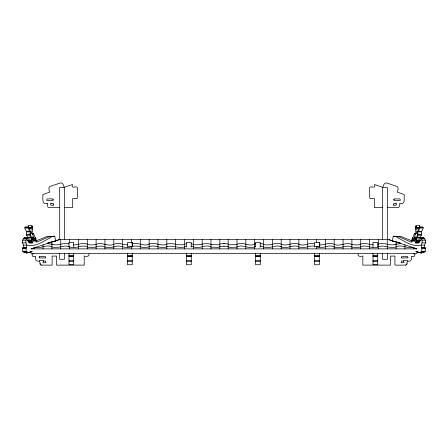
<?xml version="1.0" encoding="UTF-8"?>
<svg xmlns="http://www.w3.org/2000/svg" width="448" height="448" viewBox="0 0 448 448"><rect width="100%" height="100%" fill="white"/><g stroke="black" fill="none" stroke-linecap="round" stroke-linejoin="round"><path stroke-width="0.67" d="M358.086 253.865C357.325 256.855 360.791 256.519 362.869 256.077L362.824 265.087L390.432 265.132L390.432 256.077L394.929 256.077L394.929 265.132L405.731 265.093L406.818 264.387L407.053 262.545A2.514 2.514 0 0 1 407.064 262.315L407.467 260.635L403.687 260.635L403.704 261.531C405.35 263.138 402.069 262.797 401.162 262.685A1.826 1.826 0 0 1 401.078 262.422L401.279 261.783A2.1 2.1 0 0 1 401.425 261.638L401.509 261.044L403.704 261.044M43.333 261.044L43.327 261.531C41.686 263.138 44.968 262.797 45.875 262.685A1.826 1.826 0 0 0 45.959 262.422L45.758 261.783A2.1 2.1 0 0 0 45.606 261.638L45.578 261.061L43.333 261.044L43.344 260.635L39.564 260.635L39.564 261.044M50.932 203.498L50.932 203.986C48.782 205.576 54.656 206.007 53.357 204.238A2.1 2.1 0 0 0 53.211 204.092L53.178 203.521L50.932 203.498L50.943 203.09M27.569 238.106C27.877 235.894 24.976 234.287 26.986 231.846C25.99 230.558 24.287 228.838 25.11 226.89L28.599 226.912C29.809 229.712 31.651 229.102 31.69 226.257C33.762 224.605 31.702 231.734 32.127 233.24L32.788 233.94L33.594 233.554M29.669 242.894L32.43 242.894L32.519 242.346L31.052 239.714L31.052 236.757L29.837 235.066L30.414 231.616L29.058 230.261L28.358 228.01L28.599 226.912M29.064 242.67L28.756 241.36L27.854 240.514L31.304 240.514M27.401 240.358L28.778 240.358L29.187 239.798L28.969 238.224L28.403 237.815L27.602 237.961C25.34 239.624 25.463 243.018 27.042 245.112L26.527 247.716L22.792 247.839L22.725 251.238L23.335 251.905L24.842 252.409L28.291 252.409L32.396 251.619M26.527 247.716L26.046 248.382L26.169 251.238L26.785 251.905L28.291 252.409M55.754 241.55L54.757 236.18L48.474 236.998L36.876 242.077L36.086 241.931C37.626 240.262 35.224 239.618 35.907 238.336L35.129 237.362M394.1 199.45L394.106 198.901L399.918 198.901L400.288 200.06A3.69 3.69 0 0 1 400.282 200.39L393.82 200.413A3.41 3.41 0 0 1 393.809 200.11L393.943 199.612A0.997 0.997 0 0 1 394.1 199.45A0.974 0.974 0 0 0 393.904 199.668M418.331 242.894L415.57 242.894L415.481 242.346L416.948 239.714L416.948 236.757L418.163 235.066L417.586 231.616L418.942 230.261L419.642 228.01L419.44 226.89L418.723 228.06L417.06 228.995L416.427 226.509L415.856 225.809L415.279 227.875L415.918 230.748L415.873 233.24L415.212 233.94L414.406 233.554M420.431 238.106C420.106 235.889 423.035 234.287 421.014 231.846C422.01 230.558 423.713 228.838 422.89 226.89L419.401 226.912M414.54 236.242C414.826 234.69 416.937 233.626 416.158 231.689A5.169 3.522 -90 0 0 416.058 231.286M411.796 256.67L414.35 256.441L414.954 254.716A0.711 0.711 0 0 0 414.977 254.274L413.392 253.506M415.604 251.619L419.709 252.409L423.158 252.409L424.665 251.905L425.275 251.238L425.208 247.839L421.473 247.716L420.958 245.112C422.537 243.018 422.66 239.624 420.398 237.961L419.597 237.815L419.031 238.224L418.813 239.798L419.222 240.358L420.599 240.358M425.208 247.839L424.659 247.33L424.407 245.112C425.986 243.018 426.104 239.624 423.847 237.961L419.597 237.815M28.403 237.815L24.153 237.961C21.896 239.624 22.014 243.018 23.593 245.112L23.078 247.716M415.996 226.514L416.175 230.104M412.418 238.683L412.44 238.448A1.484 1.008 -90 0 0 412.434 238.263L412.412 238.129M416.192 238.398L416.142 238.582A2.055 1.4 -90 0 1 415.985 238.941L415.526 239.282A3.175 2.167 -90 0 1 415.296 239.322M419.709 252.409L421.215 251.905L421.831 251.238L421.758 247.839M392.246 241.55L393.243 236.18L401.436 236.606L411.326 240.666M35.588 238.129L35.566 238.263A1.484 1.008 -90 0 0 35.56 238.448L35.582 238.683M415.755 237.188L415.654 237.782A2.134 1.456 -90 0 1 415.565 238.213L415.47 238.426A1.131 0.773 -90 0 1 415.279 238.661L415.246 238.689M28.045 226.85L28.633 225.691L32.077 225.691M417.48 231.515L417.463 231.571A3.226 2.201 -90 0 0 417.379 231.918L417.715 234.332L417.34 235.542A3.494 2.386 -90 0 1 416.97 236.079L416.875 236.186M315.353 242.603L318.993 242.362L319.794 242.676L319.71 246.551L315.314 246.518M422.111 252.09L421.68 253.366L417.066 251.804M411.617 241.181L412.334 241.198A1.523 1.036 -90 0 0 412.507 241.203L414.243 240.453A1.243 0.851 -90 0 0 414.45 240.038L414.305 239.378L413.806 239.876A4.922 3.354 90 0 1 413.538 240.15L411.555 240.71L411.914 241.931L411.124 242.077L399.526 236.998L393.243 236.18M34.916 237.989L34.754 239.59A6.166 4.206 90 0 1 35 239.786L35.711 239.669M418.656 229.023L418.062 230.104A3.405 2.324 90 0 1 417.743 230.39L417.665 230.446M31.842 230.07L32.004 226.514M416.696 240.514L420.146 240.514L419.244 241.36L418.936 242.67M419.205 226.027L419.401 225.708L419.955 226.85M27.619 237.748L31.097 237.698M128.201 242.592L132.647 242.603L132.686 246.518L128.257 246.501M33.034 239.96L33.516 238.767L33.964 238.941L34.154 238.582L33.018 236.51L32.631 237.507L31.931 237.037L32.228 238.554L32.883 239.176M413.93 241.097L414.966 239.96M396.105 203.498L393.91 203.498L393.826 204.092A2.1 2.1 0 0 0 393.68 204.238C392.381 206.007 398.255 205.576 396.105 203.986L396.088 203.09M396.088 244.121C409.461 243.309 390.281 241.674 388.959 239.568L59.035 239.568L31.03 248.881L416.97 248.881L388.959 239.568M415.117 239.176L415.772 238.554L416.069 237.037L415.369 237.507L414.982 236.51L413.846 238.582L414.036 238.941L414.484 238.767L414.893 239.926M412.871 237.362C413.941 237.02 412.944 233.464 415.929 233.638M396.077 244.126C390.438 246.714 384.703 241.965 378.913 243.925L377.989 244.591M422.481 238.224L423.046 237.815M411.426 240.811C410.95 239.333 412.989 239.697 412.093 238.336L412.86 237.328M415.598 239.674L416.478 238.246L415.173 239.12M51.335 237.306C43.848 240.593 36.585 247.022 27.86 245.336M36.674 240.666L46.564 236.606L54.757 236.18M255.578 243.762C249.626 247.682 242.491 240.85 236.538 244.552L229.706 244.81L227.662 243.891L223.798 243.572M33.639 253.506L32.06 254.268A0.711 0.711 0 0 0 32.077 254.716L32.687 256.441L35.235 256.67M30.929 251.804L26.314 253.366L25.883 252.09M31.035 248.881L34.238 247.817L34.233 248.881M59.035 239.568C57.68 241.662 38.657 243.32 51.906 244.121M131.88 243.88C137.525 242.004 142.464 246.126 148.081 244.681C154.134 240.856 161.442 247.397 167.446 243.886C173.74 242.413 180.186 246.91 186.211 243.634M32.402 239.674L31.64 239.562L31.931 240.156L32.581 239.977L33.331 241.069L34.149 241.214M24.842 252.409L26.891 252.017M186.183 246.226C180.163 249.525 173.729 244.978 167.446 246.473C162.008 249.693 155.915 244.686 150.136 246.344C147.112 247.71 143.108 248.226 140.101 246.557C137.329 245.952 134.187 245.767 131.471 246.669C126.65 249.43 121.727 245.297 116.726 246.137C112.258 247.576 107.078 248.248 102.631 246.21C98.308 245.364 94.713 248.214 90.39 247.486C87.959 247.856 86.33 245.638 83.871 246.12C79.038 245.79 73.679 249.508 69.065 246.506C63.33 244.754 58.089 248.825 52.366 247.044C46.967 243.97 41.261 248.662 35.627 247.352M412.367 247.352C406.75 248.679 400.999 243.953 395.629 247.044C389.906 248.825 384.664 244.759 378.935 246.506C373.559 249.782 367.685 244.916 362.046 246.271C359.05 247.845 355.382 247.761 352.061 247.089C346.326 243.986 340.178 249.659 334.208 246.938C328.39 243.69 321.843 250.023 316.109 246.462M420.14 245.336C411.415 247.022 404.152 240.593 396.665 237.306M419.222 240.358L419.72 240.335L420.056 239.45L420.347 240.464L419.462 242.127L415.57 242.894M224.196 243.572L220.338 243.891L218.288 244.81L211.456 244.552C204.982 241.483 197.658 247.19 191.134 243.589M224.196 246.154L220.332 246.478L218.299 247.397L211.462 247.145C205.727 243.482 198.951 249.883 193.133 246.669A2.262 0.7 0 0 0 191.89 246.254L190.898 246.159M407.512 261.117C410.878 261.761 411.701 259.986 411.796 256.883L411.802 256.43M73.466 244.916C78.025 245.196 82.398 242.256 86.957 243.998C89.583 245.521 93.257 244.905 96.102 244.418C101.786 241.578 107.66 246.87 113.613 244.479C118.087 241.657 123.082 245.118 127.73 244.91M59.707 207.586L49.09 207.586L48.121 207.245L47.712 206.578A3.713 3.713 0 0 1 47.583 206.046L47.583 204.999A2.514 2.514 0 0 0 47.566 204.77L47.163 203.09M64.204 207.586L72.716 207.542L72.688 198.531L76.838 198.531L77.263 198.19L77.47 188.518C77.851 184.503 70.409 190.008 72.52 184.514L64.182 187.359C63.7 185.64 62.838 182.202 60.278 182.991L50.411 186.301C47.942 187.096 48.989 190.478 49.913 192.041L42.874 194.566L42.84 199.338C42.935 202.44 43.753 204.215 47.118 203.571M382.833 207.586L374.315 207.542L374.349 198.531L370.199 198.531L369.774 198.19L369.561 188.518C369.186 184.503 376.622 190.008 374.511 184.514L382.855 187.359C383.337 185.64 384.194 182.202 386.758 182.991L396.626 186.301C399.09 187.096 398.048 190.478 397.124 192.041L404.202 194.566L404.197 199.338C404.107 203.941 402.819 203.202 399.913 203.958L399.465 204.77A2.514 2.514 0 0 0 399.454 204.999L399.454 206.046A3.713 3.713 0 0 1 399.319 206.578L398.916 207.245L397.942 207.586L387.33 207.586M415.951 225.708L419.401 225.708M24.92 227.472L28.364 227.472M28.644 227.399L31.405 227.399M416.595 227.399L419.356 227.399M419.636 227.472L423.08 227.472M28.398 227.808L31.153 227.808M416.847 227.808L419.602 227.808M24.909 228.01L28.358 228.01M419.642 228.01L423.091 228.01M26.93 231.532L30.38 231.532M417.62 231.532L421.07 231.532M26.97 231.616L30.414 231.616M417.586 231.616L421.03 231.616M26.986 231.846L30.436 231.846M417.564 231.846L421.014 231.846M32.071 233.638C35.073 233.442 34.02 237.031 35.14 237.328M31.954 233.75L33.337 233.75M414.663 233.75L416.046 233.75M26.286 234.259L29.736 234.259M418.264 234.259L421.714 234.259M26.387 235.066L29.837 235.066M418.163 235.066L421.613 235.066M27.72 237.21L31.17 237.21M416.83 237.21L420.28 237.21M27.709 237.541L31.158 237.541M416.842 237.541L420.291 237.541M416.931 237.748L420.381 237.748M24.153 237.961L27.602 237.961M420.398 237.961L423.847 237.961M23.212 238.862L26.662 238.862M421.338 238.862L424.788 238.862M22.585 240.218L26.034 240.218M421.966 240.218L425.415 240.218M28.196 241.013L31.646 241.013M416.354 241.013L419.804 241.013M28.482 241.097L31.931 241.097M416.069 241.097L419.518 241.097M28.756 241.36L32.2 241.36M415.8 241.36L419.244 241.36M22.523 242.844L25.973 242.844M29.03 242.855L32.48 242.855M415.52 242.855L418.97 242.855M422.027 242.844L425.477 242.844M23.593 245.112L27.042 245.112M420.958 245.112L424.407 245.112M23.341 247.33L26.79 247.33M421.21 247.33L424.659 247.33M421.473 247.716L424.922 247.716M22.792 247.839L26.242 247.839M22.596 248.382L26.046 248.382M421.954 248.382L425.404 248.382M22.725 251.238L26.169 251.238M421.831 251.238L425.275 251.238M23.335 251.905L26.785 251.905M421.215 251.905L424.665 251.905M68.986 255.802L73.702 255.802M127.506 255.802L132.222 255.802M186.536 255.802L191.251 255.802M255.562 255.802L260.277 255.802M314.591 255.802L319.306 255.802M372.999 255.802L377.714 255.802M68.986 256.043L73.702 256.043M127.506 256.043L132.222 256.043M186.536 256.043L191.251 256.043M255.562 256.043L260.277 256.043M314.591 256.043L319.306 256.043M372.999 256.043L377.714 256.043M68.986 256.553L73.702 256.553M127.506 256.553L132.222 256.553M186.536 256.553L191.251 256.553M255.562 256.553L260.277 256.553M314.591 256.553L319.306 256.553M372.999 256.553L377.714 256.553M68.986 260.753L73.702 260.753M127.506 260.753L132.222 260.753M186.536 260.753L191.251 260.753M255.562 260.753L260.277 260.753M314.591 260.753L319.306 260.753M372.999 260.753L377.714 260.753M68.986 261.246L73.702 261.246M127.506 261.246L132.222 261.246M186.536 261.246L191.251 261.246M255.562 261.246L260.277 261.246M314.591 261.246L319.306 261.246M372.999 261.246L377.714 261.246M373.156 244.888C369.225 244.664 365.546 242.648 361.474 243.807C358.781 245.582 355.057 244.86 352.05 244.502C346.354 241.461 340.368 246.904 334.382 244.479C329.694 241.556 324.587 245.392 319.698 244.899M413.851 241.214L414.669 241.069L415.419 239.977L416.069 240.156L416.388 239.529L415.643 239.652M314.16 243.578C308.93 242.536 304.338 246.635 299.163 244.334C293.199 241.226 286.362 247.358 280.549 243.886C275.822 242.189 271.774 245.274 267.154 244.91C264.51 245.409 262.674 243.135 260.058 243.538M314.143 246.159C308.918 245.123 304.338 249.217 299.174 246.926C293.21 243.796 286.362 249.95 280.549 246.473C275.822 244.765 271.779 247.862 267.165 247.509C264.522 248.013 262.69 245.728 260.081 246.12M223.798 246.154L227.662 246.478L229.701 247.397L236.533 247.145C242.273 243.482 249.043 249.883 254.862 246.669A2.262 0.7 0 0 1 255.685 246.327M28.778 240.358L28.28 240.335L27.944 239.45L27.653 240.464L28.538 242.127L32.43 242.894M35.23 256.43L36.025 260.462L37.307 261.111L39.519 261.117L39.967 262.315A2.514 2.514 0 0 1 39.984 262.545L40.214 264.387L41.306 265.093L52.108 265.132L52.108 256.077L56.605 256.077L56.605 265.132L84.213 265.087L84.168 256.077C86.246 256.519 89.706 256.855 88.95 253.865M421.109 252.017L423.158 252.409M69.082 243.925C63.291 241.965 57.557 246.714 51.918 244.126M32.827 239.12L31.522 238.246L32.357 239.652M416.959 248.881L413.756 247.817L413.767 248.881M412.289 239.669L413 239.786A6.166 4.206 90 0 1 413.218 239.607L413.084 237.989M36.518 240.778L34.462 240.15A4.922 3.354 -90 0 1 34.194 239.876L33.695 239.378L33.55 240.038A1.243 0.851 -90 0 0 33.757 240.453L35.493 241.203A1.523 1.036 90 0 0 35.666 241.198L36.383 241.181M30.335 230.446L30.257 230.39A3.405 2.324 90 0 1 29.938 230.104L29.21 228.693M24.954 237.815L25.519 238.224M33.107 239.926L34.07 241.097M32.754 238.689L32.721 238.661A1.131 0.773 90 0 1 32.53 238.426L32.435 238.213A2.134 1.456 -90 0 1 32.346 237.782L32.245 237.188M31.125 236.186L31.03 236.079A3.494 2.386 90 0 1 30.66 235.542L30.285 234.332L30.621 231.918A3.226 2.201 -90 0 0 30.537 231.571L30.52 231.515M53.133 199.668L53.094 199.612A0.997 0.997 0 0 0 52.937 199.45L52.931 198.901L47.118 198.901L46.743 200.06A3.69 3.69 0 0 0 46.749 200.39L53.211 200.413A3.41 3.41 0 0 0 53.222 200.11L53.133 199.668A0.974 0.974 0 0 0 52.937 199.45M28.633 225.691L28.795 226.027M31.808 238.398L31.858 238.582A2.055 1.4 -90 0 0 32.015 238.941L32.474 239.282A3.175 2.167 90 0 0 32.704 239.322M33.46 236.242C33.174 234.69 31.063 233.626 31.842 231.689A5.169 3.522 90 0 1 31.942 231.286M416.97 251.446L416.97 253.366L31.03 253.366L31.03 251.446M404.919 244.877L404.919 248.881M399.868 203.09L399.868 203.498M396.094 241.937L396.077 248.881M387.33 239.803L387.33 187.516L382.609 187.516L382.609 239.803M387.33 253.047L387.33 259.319L382.609 259.319L382.609 253.047M387.246 239.596L387.246 248.881M378.409 239.596L378.42 248.881M377.714 247.083L377.714 242.379L372.999 242.379L372.999 247.083M377.714 253.473L377.714 264.74L372.999 264.734L372.999 253.473M369.583 239.596L369.583 248.881M360.735 239.596L360.724 248.881M351.887 239.596L351.893 248.881M343.045 239.596L343.05 248.881M334.208 239.596L334.214 248.881M325.377 239.596L325.366 248.881M319.306 242.379L319.306 247.083M319.306 253.473L319.306 264.74L314.591 264.734L314.591 253.473M316.546 239.596L316.546 242.558M316.54 246.428L316.54 248.881M314.591 242.379L314.591 247.083M307.703 248.881L307.686 239.596M298.855 239.596L298.861 248.881M290.013 239.596L290.03 248.881M281.182 239.596L281.182 248.881M272.328 239.596L272.345 248.881M263.502 239.596L263.502 248.881M260.277 247.083L260.277 242.379L255.562 242.379L255.562 247.083M260.277 253.473L260.277 264.74L255.562 264.734L255.562 253.473M254.677 243.365L254.677 248.881M254.671 239.596L254.671 243.32M245.823 239.596L245.84 248.881M236.998 239.596L236.998 248.881M228.144 239.596L228.15 248.881M219.856 239.596L219.845 248.881M210.997 239.596L211.002 248.881M202.177 239.596L202.154 248.881M193.323 239.596L193.323 248.881M191.251 247.083L191.251 242.379L186.536 242.379L186.536 247.083M191.251 253.473L191.251 264.74L186.536 264.734L186.536 253.473M184.492 239.596L184.492 248.881M175.672 239.596L175.65 248.881M166.813 239.596L166.818 248.881M157.982 239.596L157.965 248.881M149.139 239.596L149.139 248.881M140.308 239.596L140.291 248.881M132.222 242.379L132.222 247.083M132.222 253.473L132.222 264.74L127.506 264.734L127.506 253.473M131.454 239.596L131.454 242.558M131.46 246.428L131.46 248.881M127.506 242.379L127.506 247.083M122.623 239.596L122.629 248.881M113.792 239.596L113.781 248.881M104.95 239.596L104.944 248.881M96.107 239.596L96.102 248.881M87.259 239.596L87.276 248.881M78.411 239.596L78.411 248.881M73.702 247.083L73.702 242.379L68.986 242.379L68.986 247.083M73.702 253.473L73.702 264.74L68.986 264.734L68.986 253.473M69.591 239.596L69.591 242.385M69.58 246.551L69.58 248.881M64.422 239.803L64.422 187.516L59.707 187.516L59.707 239.803M64.422 253.047L64.422 259.319L59.707 259.319L59.707 253.047M60.749 239.596L60.754 248.881M51.901 241.937L51.918 248.881M43.075 244.877L43.075 248.881M407.053 263.592A3.713 3.713 0 0 1 406.918 264.124M406.106 264.981A3.494 3.494 0 0 1 405.602 265.121M40.113 264.124A3.713 3.713 0 0 1 39.984 263.592M41.429 265.121A3.494 3.494 0 0 1 40.93 264.981M414.966 238.521A2.223 1.518 90 0 0 415.016 238.202L414.803 237.479A1.271 0.868 -90 0 0 414.663 237.401M33.034 238.521A2.223 1.518 -90 0 1 32.984 238.202L33.197 237.479A1.271 0.868 -90 0 1 33.337 237.401M53.558 204.876A1.826 1.826 0 0 1 53.474 205.139M53.206 204.092A2.033 2.033 0 0 1 53.418 204.31M393.562 205.139A1.826 1.826 0 0 1 393.478 204.876M393.618 204.31A2.033 2.033 0 0 1 393.826 204.092M401.414 257.55L401.408 257.656A3.41 3.41 0 0 0 401.425 257.953L407.882 257.93A3.69 3.69 0 0 0 407.887 257.606L407.518 256.441L401.705 256.441L401.699 256.995A0.997 0.997 0 0 0 401.542 257.158L401.414 257.55M39.508 256.519L39.144 257.606A3.69 3.69 0 0 0 39.15 257.93L45.612 257.953A3.41 3.41 0 0 0 45.623 257.656L45.534 257.214A0.997 0.997 0 0 0 45.338 256.995L45.332 256.441L39.508 256.519M35.106 238.403L35.235 238.762A1.142 0.778 90 0 0 35.342 238.868L35.594 238.056L35.106 238.403M412.317 238.532L412.658 238.868A1.142 0.778 -90 0 0 412.765 238.762L412.58 238.006L412.317 238.532"/></g></svg>
